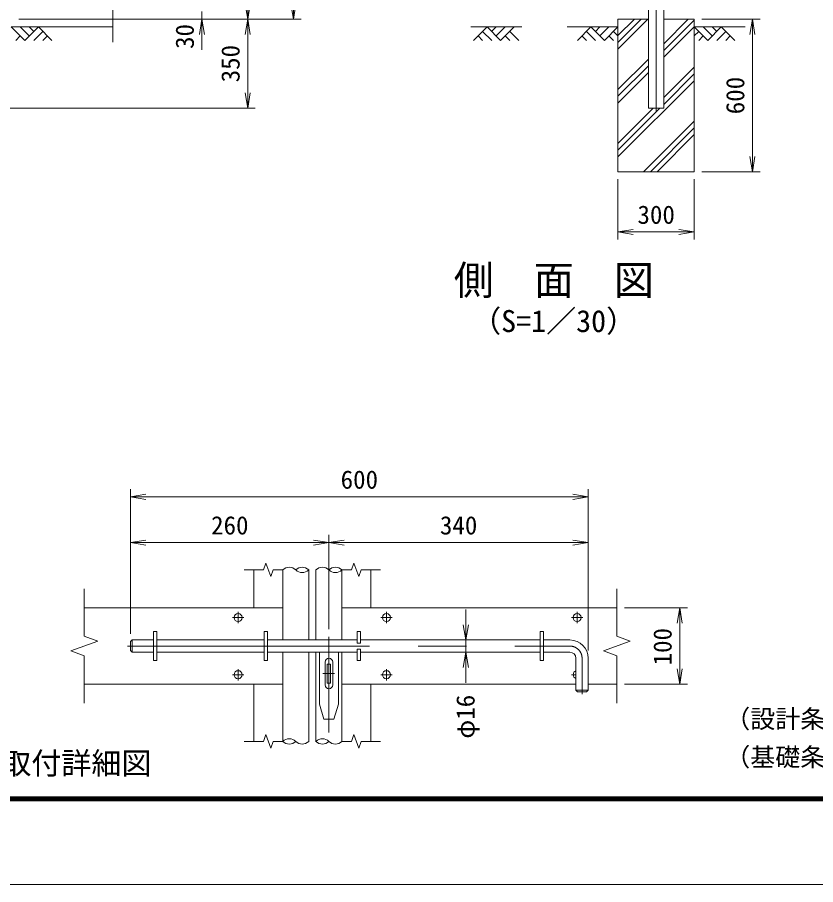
# Model space of a CAD drawing. Units: millimetres, scale not verified, with parts at other scales. Extents: x -6300 to 6300, y -4455 to 4455.
# Drawn here: x -3283 to -143, y -4455 to -1042 of the extents above; entities that cross this region are included whole.
import ezdxf
from ezdxf.enums import TextEntityAlignment as Align

# ---------------------------------------------------------------- set-up
doc = ezdxf.new("R2010")
doc.units = ezdxf.units.MM
doc.header["$LTSCALE"] = 30
doc.linetypes.add('USER1', pattern=[50.8, 31.75, -6.35, 6.35, -6.35])
for name, color, linetype, lineweight in [('0-0_D-DCR-HCH', 7, 'Continuous', 9), ('0-1_D-STR1', 1, 'Continuous', 18), ('0-2_D-STR3', 3, 'Continuous', 13), ('0-3_D-BMK', 2, 'USER1', 13), ('0-4_D-STR4', 7, 'Continuous', 9), ('0-5_D-BGD', 7, 'Continuous', 9), ('0-7_D-STR-DIM', 7, 'Continuous', 9), ('0-8_0', 7, 'Continuous', 9), ('0-9_D-TTL-TXT', 7, 'Continuous', 18), ('0-A_D-TTL', 7, 'Continuous', 9)]:
    doc.layers.add(name, color=color, linetype=linetype, lineweight=lineweight)
doc.styles.add('ＭＳ ゴシック', font='')
doc.styles.get('ＭＳ ゴシック').set_extended_font_data('MS Gothic')

# ---------------------------------------------------------------- blocks, each defined once
blk = doc.blocks.new('ﾐ_f______Open')
at = {"layer": '0-8_0'}
blk.add_line((-30, 5), (0, 0), dxfattribs=at)
blk.add_lwpolyline([(-30, -5), (0, 0), (-30, 0)], dxfattribs=at)

msp = doc.modelspace()

# ---------------------------------------------------------------- linework, layer by layer
at = {"layer": '0-0_D-DCR-HCH'}
for p, q in [((-920.62, -1166.54), (-803.13, -1049.05)), ((-920.62, -1140.02), (-829.65, -1049.05)), ((-920.62, -1113.5), (-856.17, -1049.05)), ((-740.37, -1145.39), (-644.04, -1049.05)), ((-740.37, -1171.9), (-620.62, -1052.15)), ((-3254.03, -1132.26), (-3307.24, -1079.05)), ((-3236.29, -1114.52), (-3271.77, -1079.05)), ((-3200.82, -1079.05), (-3254.03, -1132.26)), ((-3218.46, -1096.88), (-3236.29, -1079.05)), ((-3200.82, -1079.05), (-3147.61, -1132.26)), ((-1435.29, -1079.05), (-1488.5, -1132.26)), ((-1435.29, -1079.05), (-1382.08, -1132.26)), ((-1417.55, -1096.79), (-1399.82, -1079.05)), ((-1399.82, -1114.52), (-1364.34, -1079.05)), ((-1382.08, -1132.26), (-1328.87, -1079.05)), ((-1027.05, -1079.05), (-1080.26, -1132.26)), ((-1027.05, -1079.05), (-973.84, -1132.26)), ((-1009.31, -1096.79), (-991.57, -1079.05)), ((-991.57, -1114.52), (-956.1, -1079.05)), ((-973.84, -1132.26), (-920.62, -1079.05)), ((-740.37, -1198.42), (-620.62, -1078.67)), ((-567.41, -1132.26), (-620.62, -1079.05)), ((-549.67, -1114.52), (-585.15, -1079.05)), ((-514.2, -1079.05), (-567.41, -1132.26)), ((-531.84, -1096.88), (-549.67, -1079.05)), ((-514.2, -1079.05), (-460.99, -1132.26)), ((-3271.77, -1114.52), (-3289.59, -1132.26)), ((-3183.08, -1096.79), (-3218.72, -1132.26)), ((-3165.34, -1114.52), (-3183.16, -1132.26)), ((-1470.77, -1114.52), (-1452.95, -1132.26)), ((-1453.03, -1096.79), (-1417.39, -1132.26)), ((-1364.34, -1114.52), (-1346.52, -1132.26)), ((-1346.6, -1096.79), (-1310.97, -1132.26)), ((-1062.52, -1114.52), (-1044.7, -1132.26)), ((-1044.78, -1096.79), (-1009.15, -1132.26)), ((-956.1, -1114.52), (-938.28, -1132.26)), ((-938.36, -1096.79), (-920.62, -1114.44)), ((-602.89, -1096.79), (-620.62, -1114.44)), ((-585.15, -1114.52), (-602.97, -1132.26)), ((-496.46, -1096.79), (-532.1, -1132.26)), ((-478.72, -1114.52), (-496.54, -1132.26)), ((-920.62, -1325.64), (-800.87, -1205.89)), ((-920.62, -1352.15), (-800.87, -1232.4)), ((-920.62, -1378.67), (-800.87, -1258.92)), ((-740.37, -1357.52), (-620.62, -1237.77)), ((-920.62, -1590.8), (-620.62, -1290.8)), ((-740.37, -1384.03), (-620.62, -1264.28)), ((-920.62, -1564.28), (-755.39, -1399.05)), ((-920.62, -1537.77), (-781.9, -1399.05)), ((-819.77, -1649.05), (-620.62, -1449.9)), ((-793.25, -1649.05), (-620.62, -1476.42)), ((-766.74, -1649.05), (-620.62, -1502.93))]:
    msp.add_line(p, q, dxfattribs=at)
at = {"layer": '0-1_D-STR1'}
for p, q in [((-2353.23, -3216.1), (-2353.23, -3366.1)), ((-2239.23, -3216.1), (-2239.23, -3492.1)), ((-2137.23, -3216.1), (-2137.23, -3492.1)), ((-2108.73, -3216.1), (-2108.73, -3492.1)), ((-2006.73, -3216.1), (-2006.73, -3492.1)), ((-1892.73, -3216.1), (-1892.73, -3366.1)), ((-2239.23, -3366.1), (-3020.1, -3366.1)), ((-2006.73, -3366.1), (-925.23, -3366.1)), ((-2239.23, -3540.1), (-2239.23, -3891.1)), ((-2137.23, -3540.1), (-2137.23, -3891.1)), ((-2108.73, -3540.1), (-2108.73, -3891.1)), ((-2006.73, -3540.1), (-2006.73, -3891.1)), ((-2239.23, -3666.1), (-3020.1, -3666.1)), ((-2353.23, -3666.1), (-2353.23, -3891.1)), ((-2006.73, -3666.1), (-1085.73, -3666.1)), ((-1892.73, -3666.1), (-1892.73, -3891.1)), ((-1037.73, -3666.1), (-925.23, -3666.1))]:
    msp.add_line(p, q, dxfattribs=at)
msp.add_lwpolyline([(-800.87, 977.36), (-800.87, -1399.05), (-740.37, -1399.05), (-740.37, 977.36)], dxfattribs=at)
at = {"layer": '0-2_D-STR3'}
for p, q in [((-2747.73, -3459.1), (-2734.23, -3459.1)), ((-2747.73, -3459.1), (-2747.73, -3573.1)), ((-2734.23, -3459.1), (-2734.23, -3573.1)), ((-2312.73, -3459.1), (-2312.73, -3573.1)), ((-2312.73, -3459.1), (-2299.23, -3459.1)), ((-2299.23, -3459.1), (-2299.23, -3573.1)), ((-1946.73, -3459.1), (-1946.73, -3504.1)), ((-1946.73, -3459.1), (-1933.23, -3459.1)), ((-1933.23, -3459.1), (-1933.23, -3504.1)), ((-1226.73, -3459.1), (-1226.73, -3573.1)), ((-1226.73, -3459.1), (-1213.23, -3459.1)), ((-1213.23, -3459.1), (-1213.23, -3573.1)), ((-2837.73, -3498.1), (-2831.73, -3492.1)), ((-2837.73, -3498.1), (-2837.73, -3534.1)), ((-2831.73, -3492.1), (-2747.73, -3492.1)), ((-2831.73, -3492.1), (-2831.73, -3540.1)), ((-2734.23, -3492.1), (-2312.73, -3492.1)), ((-2299.23, -3492.1), (-1946.73, -3492.1)), ((-1946.73, -3504.1), (-1933.23, -3504.1)), ((-1933.23, -3492.1), (-1226.73, -3492.1)), ((-1213.23, -3492.1), (-1109.73, -3492.1)), ((-2837.73, -3534.1), (-2831.73, -3540.1)), ((-2831.73, -3540.1), (-2747.73, -3540.1)), ((-2734.23, -3540.1), (-2312.73, -3540.1)), ((-2299.23, -3540.1), (-1946.73, -3540.1)), ((-2095.23, -3540.1), (-2095.23, -3744.1)), ((-2020.23, -3540.1), (-2020.23, -3744.1)), ((-1946.73, -3528.1), (-1933.23, -3528.1)), ((-1946.73, -3528.1), (-1946.73, -3573.1)), ((-1933.23, -3528.1), (-1933.23, -3573.1)), ((-1933.23, -3540.1), (-1226.73, -3540.1)), ((-1213.23, -3540.1), (-1109.73, -3540.1)), ((-2747.73, -3573.1), (-2734.23, -3573.1)), ((-2312.73, -3573.1), (-2299.23, -3573.1)), ((-2072.73, -3579.1), (-2072.73, -3669.1)), ((-2042.73, -3579.1), (-2042.73, -3669.1)), ((-1946.73, -3573.1), (-1933.23, -3573.1)), ((-1226.73, -3573.1), (-1213.23, -3573.1)), ((-1037.73, -3564.1), (-1037.73, -3690.1)), ((-2064.48, -3586.6), (-2050.98, -3586.6)), ((-2064.48, -3586.6), (-2064.48, -3661.6)), ((-2050.98, -3586.6), (-2050.98, -3661.6)), ((-2064.48, -3661.6), (-2050.98, -3661.6)), ((-1085.73, -3690.1), (-1037.73, -3690.1)), ((-1079.73, -3696.1), (-1043.73, -3696.1)), ((-1043.73, -3696.1), (-1037.73, -3690.1)), ((-2095.23, -3744.1), (-2077.23, -3804.1)), ((-2038.23, -3804.1), (-2020.23, -3744.1)), ((-2077.23, -3804.1), (-2038.23, -3804.1))]:
    msp.add_line(p, q, dxfattribs=at)
msp.add_lwpolyline([(-1085.73, -3564.1), (-1085.73, -3690.1), (-1079.73, -3696.1)], dxfattribs=at)
for centre in [(-2414.73, -3403.6), (-1831.23, -3403.6), (-1081.23, -3403.6), (-2414.73, -3628.6), (-1831.23, -3628.6)]:
    msp.add_circle(centre, 15.75, dxfattribs=at)
for centre, radius, start, end in [((-1109.73, -3564.1), 72, 0, 90), ((-1109.73, -3564.1), 24, 0, 90), ((-2057.73, -3579.1), 15, 0, 180), ((-1081.23, -3628.6), 15.75, 106.60155, 253.39845), ((-2057.73, -3669.1), 15, 180, 0)]:
    msp.add_arc(centre, radius, start, end, dxfattribs=at)
at = {"layer": '0-3_D-BMK'}
for p, q in [((-2437.05, -3403.6), (-2392.41, -3403.6)), ((-2414.73, -3381.28), (-2414.73, -3425.92)), ((-1808.91, -3403.6), (-1853.55, -3403.6)), ((-1831.23, -3381.28), (-1831.23, -3425.92)), ((-1058.91, -3403.6), (-1103.55, -3403.6)), ((-1081.23, -3381.28), (-1081.23, -3425.92)), ((-2057.73, -3480.03), (-2057.73, -3856.64)), ((-2850.05, -3516.1), (-1109.73, -3516.1)), ((-1061.73, -3564.1), (-1061.73, -3705.89)), ((-2414.73, -3606.28), (-2414.73, -3650.92)), ((-1831.23, -3606.28), (-1831.23, -3650.92)), ((-2437.05, -3628.6), (-2392.41, -3628.6)), ((-2082.01, -3624.1), (-2035.37, -3624.1)), ((-1808.91, -3628.6), (-1853.55, -3628.6)), ((-1085.73, -3628.6), (-1103.55, -3628.6))]:
    msp.add_line(p, q, dxfattribs=at)
msp.add_lwpolyline([(-770.62, -1414.05), (-770.62, 1030.95), (-1003.12, 1433.65)], dxfattribs=at)
msp.add_arc((-1109.73, -3564.1), 48, 0, 90, dxfattribs=at)
at = {"layer": '0-4_D-STR4'}
msp.add_line((-620.62, -1049.05), (-740.37, -1049.05), dxfattribs=at)
msp.add_lwpolyline([(-800.87, -1049.05), (-920.62, -1049.05), (-920.62, -1649.05), (-620.62, -1649.05), (-620.62, -1049.05)], dxfattribs=at)
at = {"layer": '0-5_D-BGD'}
for p, q in [((-2907.24, -1079.05), (-3307.24, -1079.05)), ((-1499.29, -1079.05), (-1299.29, -1079.05)), ((-1120.62, -1079.05), (-920.62, -1079.05)), ((-420.62, -1079.05), (-620.62, -1079.05))]:
    msp.add_line(p, q, dxfattribs=at)
at = {"layer": '0-7_D-STR-DIM'}
for p, q in [((-2907.24, -59.7), (-2907.24, -1139.05)), ((-2557.24, -1049.05), (-2557.24, -1019.05)), ((-3277.24, -1049.05), (-2347.24, -1049.05)), ((-3277.24, -1049.05), (-2167.24, -1049.05)), ((-3277.24, -1049.05), (-2347.24, -1049.05)), ((-3277.24, -1049.05), (-2527.24, -1049.05)), ((-590.62, -1049.05), (-361.61, -1049.05)), ((-2557.24, -1109.05), (-2557.24, -1169.05)), ((-2377.24, -1109.05), (-2377.24, -1339.05)), ((-391.61, -1589.05), (-391.61, -1109.05)), ((-3396.99, -1399.05), (-2347.24, -1399.05)), ((-590.62, -1649.05), (-361.61, -1649.05)), ((-920.62, -1679.05), (-920.62, -1915.98)), ((-620.62, -1679.05), (-620.62, -1915.98)), ((-860.62, -1885.98), (-680.62, -1885.98)), ((-2837.73, -3468.1), (-2837.73, -2898.57)), ((-1037.73, -3534.1), (-1037.73, -2898.57)), ((-2777.73, -2928.57), (-1097.73, -2928.57)), ((-2837.73, -3468.1), (-2837.73, -3078.57)), ((-2057.73, -3450.03), (-2057.73, -3078.57)), ((-2057.73, -3450.03), (-2057.73, -3078.57)), ((-1037.73, -3534.1), (-1037.73, -3078.57)), ((-2777.73, -3108.57), (-2117.73, -3108.57)), ((-1997.73, -3108.57), (-1097.73, -3108.57)), ((-2305.85, -3189.67), (-2315.47, -3216.1)), ((-2286.61, -3242.53), (-2305.85, -3189.67)), ((-1959.35, -3189.67), (-1968.97, -3216.1)), ((-1940.11, -3242.53), (-1959.35, -3189.67)), ((-2315.47, -3216.1), (-2390.73, -3216.1)), ((-2276.99, -3216.1), (-2286.61, -3242.53)), ((-2276.99, -3216.1), (-2239.23, -3216.1)), ((-2006.73, -3216.1), (-1968.97, -3216.1)), ((-1930.49, -3216.1), (-1940.11, -3242.53)), ((-1930.49, -3216.1), (-1855.23, -3216.1)), ((-3020.1, -3291.1), (-3020.1, -3477.62)), ((-925.23, -3291.1), (-925.23, -3477.62)), ((-1519.04, -3432.1), (-1519.04, -3372.1)), ((-895.23, -3366.1), (-647.6, -3366.1)), ((-677.6, -3606.1), (-677.6, -3426.1)), ((-2967.24, -3496.86), (-3020.1, -3477.62)), ((-872.37, -3496.86), (-925.23, -3477.62)), ((-3072.96, -3535.34), (-2967.24, -3496.86)), ((-1439.62, -3492.1), (-1549.04, -3492.1)), ((-1519.04, -3540.1), (-1519.04, -3492.1)), ((-978.09, -3535.34), (-872.37, -3496.86)), ((-3020.1, -3554.58), (-3072.96, -3535.34)), ((-1439.62, -3540.1), (-1549.04, -3540.1)), ((-925.23, -3554.58), (-978.09, -3535.34)), ((-3020.1, -3554.58), (-3020.1, -3741.1)), ((-925.23, -3554.58), (-925.23, -3741.1)), ((-1519.04, -3600.1), (-1519.04, -3660.1)), ((-895.23, -3666.1), (-647.6, -3666.1)), ((-2315.6, -3891.1), (-2390.86, -3891.1)), ((-2305.72, -3864.67), (-2315.34, -3891.1)), ((-2286.48, -3917.53), (-2305.72, -3864.67)), ((-2276.86, -3891.1), (-2286.48, -3917.53)), ((-2276.86, -3891.1), (-2239.23, -3891.1)), ((-2006.6, -3891.1), (-1968.84, -3891.1)), ((-1959.22, -3864.67), (-1968.84, -3891.1)), ((-1939.98, -3917.53), (-1959.22, -3864.67)), ((-1930.36, -3891.1), (-1939.98, -3917.53)), ((-1930.36, -3891.1), (-1855.1, -3891.1))]:
    msp.add_line(p, q, dxfattribs=at)
for centre, start, end in [((-2213.73, -3241.76), 45.18146, 134.81854), ((-2162.73, -3241.76), 45.18146, 134.81854), ((-2083.23, -3241.76), 45.18146, 134.81854), ((-2032.23, -3241.76), 45.18146, 134.81854), ((-2162.73, -3190.44), 225.18146, 314.81854), ((-2032.23, -3190.44), 225.18146, 314.81854), ((-2213.73, -3916.76), 45.18146, 134.81854), ((-2213.73, -3865.44), 225.18146, 314.81854), ((-2162.73, -3865.44), 225.18146, 314.81854), ((-2083.23, -3916.76), 45.18146, 134.81854), ((-2083.23, -3865.44), 225.18146, 314.81854), ((-2032.23, -3865.44), 225.18146, 314.81854)]:
    msp.add_arc(centre, 36.18, start, end, dxfattribs=at)
at = {"layer": '0-A_D-TTL', "color": 2, "lineweight": 18}
msp.add_lwpolyline([(-6300, 4455), (6300, 4455), (6300, -4455), (-6300, -4455)], close=True, dxfattribs=at)
at = {"layer": '0-A_D-TTL'}
for points in [[(-5895, 4125), (5895, 4125), (5895, -4125), (-5895, -4125)], [(-5891.25, 4121.25), (5891.25, 4121.25), (5891.25, -4121.25), (-5891.25, -4121.25)], [(-5887.5, 4117.5), (5887.5, 4117.5), (5887.5, -4117.5), (-5887.5, -4117.5)], [(-5883.75, 4113.75), (5883.75, 4113.75), (5883.75, -4113.75), (-5883.75, -4113.75)], [(-5880, 4110), (5880, 4110), (5880, -4110), (-5880, -4110)]]:
    msp.add_lwpolyline(points, close=True, dxfattribs=at)

# ---------------------------------------------------------------- block references
at = {"layer": '0-7_D-STR-DIM', "xscale": 2, "yscale": 2}
for p, rotation in [((-2377.24, -1049.05), 270), ((-2197.24, -1049.05), 270), ((-2557.24, -1049.05), 90), ((-2377.24, -1049.05), 90), ((-391.61, -1049.05), 90), ((-2377.24, -1399.05), 270), ((-391.61, -1649.05), 270), ((-920.62, -1885.98), 180), ((-2837.73, -2928.57), 180), ((-2837.73, -3108.57), 180), ((-2057.73, -3108.57), 180), ((-677.6, -3366.1), 90), ((-1519.04, -3492.1), 270), ((-1519.04, -3540.1), 90), ((-677.6, -3666.1), 270)]:
    msp.add_blockref('ﾐ_f______Open', p, dxfattribs=dict(at, rotation=rotation))
for p in [(-620.62, -1885.98), (-1037.73, -2928.57), (-2057.73, -3108.57), (-1037.73, -3108.57)]:
    msp.add_blockref('ﾐ_f______Open', p, dxfattribs=at)

# ---------------------------------------------------------------- texts
at = {"layer": '0-7_D-STR-DIM', "style": 'ＭＳ ゴシック'}
for s, p in [('30', (-2567.36, -1165.9)), ('350', (-2387.37, -1297.36)), ('600', (-401.73, -1422.92)), ('100', (-687.72, -3592.07)), ('φ16', (-1462.95, -3880.53))]:
    msp.add_text(s, height=72.14, rotation=90, dxfattribs=at).set_placement(p, align=Align.BOTTOM_LEFT)
for s, p in [('300', (-843.94, -1875.86)), ('600', (-2011.6, -2918.45)), ('260', (-2521.23, -3098.45)), ('340', (-1621.04, -3098.45))]:
    msp.add_text(s, height=72.14, dxfattribs=at).set_placement(p, align=Align.BOTTOM_LEFT)
at = {"layer": '0-9_D-TTL-TXT', "style": 'ＭＳ ゴシック'}
for s, height, p in [('側\u3000面\u3000図', 115.5, (-1566.62, -2168.26)), ('（S=1／30）', 86.66, (-1498.4, -2306.22)), ('（設計条件）風荷重：昭和57年改正 建築基準法・同施行令に基づく風圧力に準拠。', 72.14, (-498.67, -3860.4)), ('カンヌキ取付詳細図', 86.66, (-3819.73, -4046.4)), ('（基礎条件）長期許容地耐力98kN/㎡ の場合。', 72.14, (-498.67, -4010.4))]:
    msp.add_text(s, height=height, dxfattribs=at).set_placement(p, align=Align.BOTTOM_LEFT)

doc.saveas('drawing.dxf')
